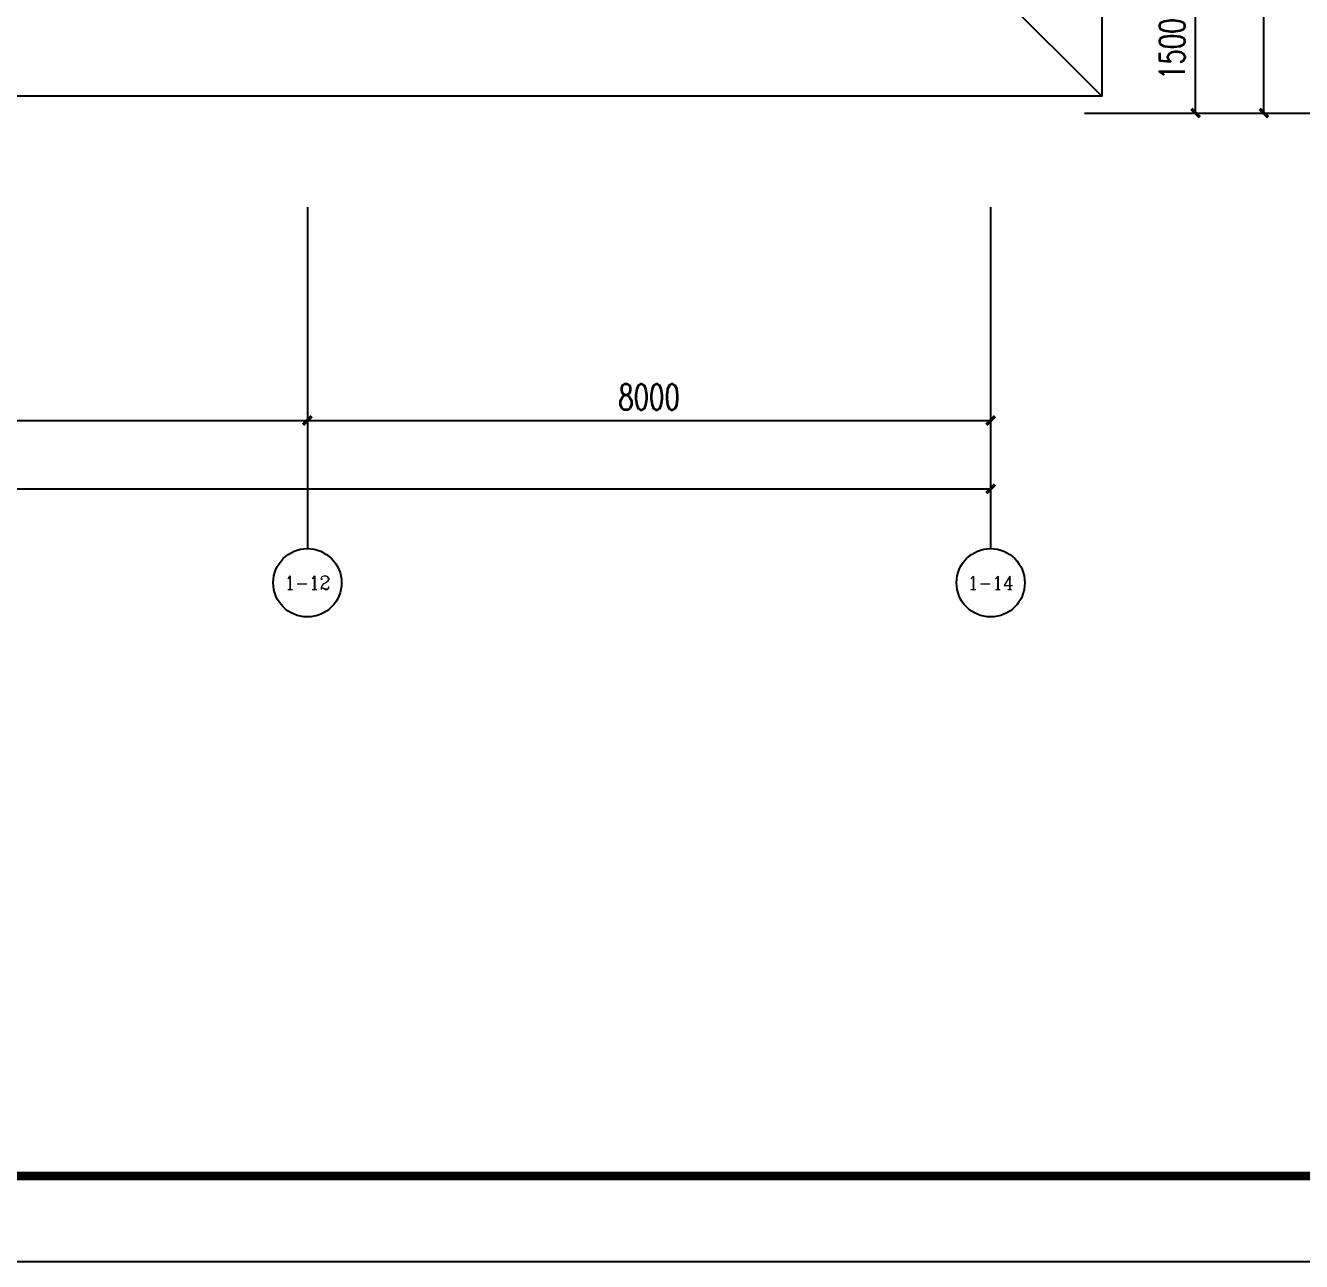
# Model space of a CAD drawing. Extents: x -6243262 to 3079315, y -2914302 to 172723.
# Drawn here: x -5811181 to -5796242, y -746029 to -731554 of the extents above; entities that cross this region are included whole.
import ezdxf
from ezdxf.enums import TextEntityAlignment as Align

# ---------------------------------------------------------------- set-up
doc = ezdxf.new("R2010")
doc.units = 0
doc.header["$LTSCALE"] = 1000
for name, color, linetype in [('AXIS', 3, 'Continuous'), ('AXIS_TEXT', 7, 'Continuous'), ('PUB_TITLE', 4, 'Continuous')]:
    doc.layers.add(name, color=color, linetype=linetype)
doc.styles.add('_TCH_AXIS', font='COMPLEX', dxfattribs={"bigfont": 'GBCBIG'})
doc.styles.add('_TCH_DIM_T3', font='SIMPLEX', dxfattribs={"width": 0.705882, "bigfont": 'GBCBIG'})
doc.styles.add('COMPLEX', font='COMPLEX')
doc.dimstyles.new('_TCH_ARCH&&100', dxfattribs={"dimtxt": 297.5, "dimasz": 100, "dimexe": 250, "dimexo": 300, "dimgap": 126.25, "dimtad": 1, "dimdec": 0, "dimzin": 0, "dimdsep": 46, "dimtxsty": '_TCH_DIM_T3', "dimblk": 'ARCHTICK', "dimcen": 0.09, "dimclrt": 7, "dimazin": 2, "dimtfac": 1, "dimtdec": 0, "dimtix": 1, "dimtmove": 2, "dimatfit": 3, "dimfxl": 0, "dimtolj": 1, "dimtzin": 0, "dimarcsym": 0})

# ---------------------------------------------------------------- blocks, each defined once
blk = doc.blocks.new('_AXISO')
at = {"color": 0}
blk.add_circle((0, 0), 0.5, dxfattribs=at)
at = {"layer": 'AXIS_TEXT', "color": 0, "style": 'COMPLEX', "width": 1.041667}
blk.add_attdef('A', text='', height=0.56, dxfattribs=at).set_placement((-0.25, -0.28), (0.25, -0.28), align=Align.FIT)
blk = doc.blocks.new('_ArchTick')
at = {"color": 0, "linetype": 'ByBlock', "const_width": 0.4}
blk.add_lwpolyline([(-0.5, -0.5), (0.5, 0.5)], dxfattribs=at)
blk = doc.blocks.new('*D396')
at = {"layer": 'AXIS', "color": 0, "lineweight": -2, "transparency": 16777216}
for p, q in [((1295009, -1145913), (1295009, -1149163)), ((1335009, -1145913), (1335009, -1149163)), ((1295009, -1148913), (1335009, -1148913))]:
    blk.add_line(p, q, dxfattribs=at)
at = {"layer": 'Defpoints', "color": 0, "transparency": 16777216}
for p in [(1295009, -1145613), (1335009, -1145613), (1335009, -1148913)]:
    blk.add_point(p, dxfattribs=at)
at = {"layer": 'AXIS', "color": 0, "lineweight": -2, "transparency": 16777216, "xscale": 100, "yscale": 100, "zscale": 100, "rotation": 180}
blk.add_blockref('_ArchTick', (1295009, -1148913), dxfattribs=at)
at = {"layer": 'AXIS', "color": 0, "lineweight": -2, "transparency": 16777216, "xscale": 100, "yscale": 100, "zscale": 100}
blk.add_blockref('_ArchTick', (1335009, -1148913), dxfattribs=at)
at = {"layer": 'AXIS', "color": 7, "transparency": 16777216, "insert": (1315009, -1148638), "char_height": 297.5, "attachment_point": 5, "style": '_TCH_DIM_T3'}
blk.add_mtext('\\A1;40000', dxfattribs=at)
blk = doc.blocks.new('*D397')
at = {"layer": 'AXIS', "color": 0, "lineweight": -2, "transparency": 16777216}
for p, q in [((1327009, -1145913), (1327009, -1148363)), ((1335009, -1145913), (1335009, -1148363)), ((1327009, -1148113), (1335009, -1148113))]:
    blk.add_line(p, q, dxfattribs=at)
at = {"layer": 'Defpoints', "color": 0, "transparency": 16777216}
for p in [(1327009, -1145613), (1335009, -1145613), (1335009, -1148113)]:
    blk.add_point(p, dxfattribs=at)
at = {"layer": 'AXIS', "color": 0, "lineweight": -2, "transparency": 16777216, "xscale": 100, "yscale": 100, "zscale": 100, "rotation": 180}
blk.add_blockref('_ArchTick', (1327009, -1148113), dxfattribs=at)
at = {"layer": 'AXIS', "color": 0, "lineweight": -2, "transparency": 16777216, "xscale": 100, "yscale": 100, "zscale": 100}
blk.add_blockref('_ArchTick', (1335009, -1148113), dxfattribs=at)
at = {"layer": 'AXIS', "color": 7, "transparency": 16777216, "insert": (1331009, -1147838), "char_height": 297.5, "attachment_point": 5, "style": '_TCH_DIM_T3'}
blk.add_mtext('\\A1;8000', dxfattribs=at)
blk = doc.blocks.new('*D398')
at = {"layer": 'AXIS', "color": 0, "lineweight": -2, "transparency": 16777216}
for p, q in [((1319009, -1145913), (1319009, -1148363)), ((1327009, -1145913), (1327009, -1148363)), ((1319009, -1148113), (1327009, -1148113))]:
    blk.add_line(p, q, dxfattribs=at)
at = {"layer": 'Defpoints', "color": 0, "transparency": 16777216}
for p in [(1319009, -1145613), (1327009, -1145613), (1327009, -1148113)]:
    blk.add_point(p, dxfattribs=at)
at = {"layer": 'AXIS', "color": 0, "lineweight": -2, "transparency": 16777216, "xscale": 100, "yscale": 100, "zscale": 100, "rotation": 180}
blk.add_blockref('_ArchTick', (1319009, -1148113), dxfattribs=at)
at = {"layer": 'AXIS', "color": 0, "lineweight": -2, "transparency": 16777216, "xscale": 100, "yscale": 100, "zscale": 100}
blk.add_blockref('_ArchTick', (1327009, -1148113), dxfattribs=at)
at = {"layer": 'AXIS', "color": 7, "transparency": 16777216, "insert": (1323009, -1147838), "char_height": 297.5, "attachment_point": 5, "style": '_TCH_DIM_T3'}
blk.add_mtext('\\A1;8000', dxfattribs=at)
blk = doc.blocks.new('*D413')
at = {"layer": 'AXIS', "color": 0, "lineweight": -2, "transparency": 16777216}
for p, q in [((1336409, -1129013), (1338459, -1129013)), ((1338209, -1144513), (1338209, -1129013)), ((1336409, -1144513), (1338459, -1144513))]:
    blk.add_line(p, q, dxfattribs=at)
at = {"layer": 'Defpoints', "color": 0, "transparency": 16777216}
for p in [(1336109, -1129013), (1338209, -1129013), (1336109, -1144513)]:
    blk.add_point(p, dxfattribs=at)
at = {"layer": 'AXIS', "color": 0, "lineweight": -2, "transparency": 16777216, "xscale": 100, "yscale": 100, "zscale": 100}
for p, rotation in [((1338209, -1129013), 90), ((1338209, -1144513), 270)]:
    blk.add_blockref('_ArchTick', p, dxfattribs=dict(at, rotation=rotation))
at = {"layer": 'AXIS', "color": 7, "transparency": 16777216, "insert": (1337934, -1136763), "char_height": 297.5, "attachment_point": 5, "rotation": 90, "style": '_TCH_DIM_T3'}
blk.add_mtext('\\A1;15500', dxfattribs=at)
blk = doc.blocks.new('*D414')
at = {"layer": 'AXIS', "color": 0, "lineweight": -2, "transparency": 16777216}
for p, q in [((1336409, -1143013), (1337659, -1143013)), ((1337409, -1144513), (1337409, -1143013)), ((1336409, -1144513), (1337659, -1144513))]:
    blk.add_line(p, q, dxfattribs=at)
at = {"layer": 'Defpoints', "color": 0, "transparency": 16777216}
for p in [(1336109, -1143013), (1337409, -1143013), (1336109, -1144513)]:
    blk.add_point(p, dxfattribs=at)
at = {"layer": 'AXIS', "color": 0, "lineweight": -2, "transparency": 16777216, "xscale": 100, "yscale": 100, "zscale": 100}
for p, rotation in [((1337409, -1143013), 90), ((1337409, -1144513), 270)]:
    blk.add_blockref('_ArchTick', p, dxfattribs=dict(at, rotation=rotation))
at = {"layer": 'AXIS', "color": 7, "transparency": 16777216, "insert": (1337134, -1143763), "char_height": 297.5, "attachment_point": 5, "rotation": 90, "style": '_TCH_DIM_T3'}
blk.add_mtext('\\A1;1500', dxfattribs=at)
blk = doc.blocks.new('45645')
at = {"color": 8}
for points in [[(1319258.9, -1127713.4), (1336308.9, -1127713.4), (1336308.9, -1144313.4), (1320308.9, -1144313.4), (1320308.9, -1145813.4), (1314708.9, -1145813.4), (1314708.9, -1144313.4), (1299308.9, -1144313.4), (1299308.9, -1145813.4), (1293708.9, -1145813.4), (1293708.9, -1127713.4), (1310758.9, -1127713.4)], [(1335108.9, -1143113.4), (1336308.9, -1144313.4)]]:
    blk.add_lwpolyline(points, dxfattribs=at)
at = {"layer": 'AXIS', "color": 8}
for p, q in [((1336108.9, -1144513.4), (1338908.9, -1144513.4)), ((1327008.9, -1145613.4), (1327008.9, -1149613.4)), ((1335008.9, -1145613.4), (1335008.9, -1149613.4))]:
    blk.add_line(p, q, dxfattribs=at)
ref = blk.add_blockref('_AXISO', (1327008.9, -1150013.4), dxfattribs=dict(at, xscale=800, yscale=800, zscale=800))
ref.add_attrib('A', '1-12', dxfattribs={"layer": 'AXIS_TEXT', "height": 160.91, "style": '_TCH_AXIS'}).set_placement((1326740.8, -1150093.8), (1327277.1, -1150093.8), align=Align.FIT)
ref = blk.add_blockref('_AXISO', (1335008.9, -1150013.4), dxfattribs=dict(at, xscale=800, yscale=800, zscale=800))
ref.add_attrib('A', '1-14', dxfattribs={"layer": 'AXIS_TEXT', "height": 156.8, "style": '_TCH_AXIS'}).set_placement((1334740.1, -1150091.8), (1335277.7, -1150091.8), align=Align.FIT)
for p1, p2, distance, picture, middle in [((1336108.9, -1144513.4), (1336108.9, -1129013.4), -2100, '*D413', (1337933.9, -1136763.4)), ((1336108.9, -1144513.4), (1336108.9, -1143013.4), -1300, '*D414', (1337133.9, -1143763.4)), ((1295008.9, -1145613.4), (1335008.9, -1145613.4), -3300, '*D396', (1315008.9, -1148638.4)), ((1319008.9, -1145613.4), (1327008.9, -1145613.4), -2500, '*D398', (1323008.9, -1147838.4)), ((1327008.9, -1145613.4), (1335008.9, -1145613.4), -2500, '*D397', (1331008.9, -1147838.4))]:
    dim = blk.add_aligned_dim(p1=p1, p2=p2, distance=distance, dimstyle='_TCH_ARCH&&100', dxfattribs=at)
    dim.commit()
    dim.dimension.update_dxf_attribs({"geometry": picture, "text_midpoint": middle})

msp = doc.modelspace()

# ---------------------------------------------------------------- linework, layer by layer
at = {"layer": 'PUB_TITLE'}
msp.add_lwpolyline([(-5847413.8, -746029.4), (-5788013.8, -746029.4), (-5788013.8, -704029.4), (-5847413.8, -704029.4)], close=True, dxfattribs=at)
at = {"layer": 'PUB_TITLE', "const_width": 100}
msp.add_lwpolyline([(-5845913.8, -745029.4), (-5789013.8, -745029.4), (-5789013.8, -705029.4), (-5845913.8, -705029.4)], close=True, dxfattribs=at)

# ---------------------------------------------------------------- block references
msp.add_blockref('45645', (-7134890.2, 411932.9))

doc.saveas('drawing.dxf')
